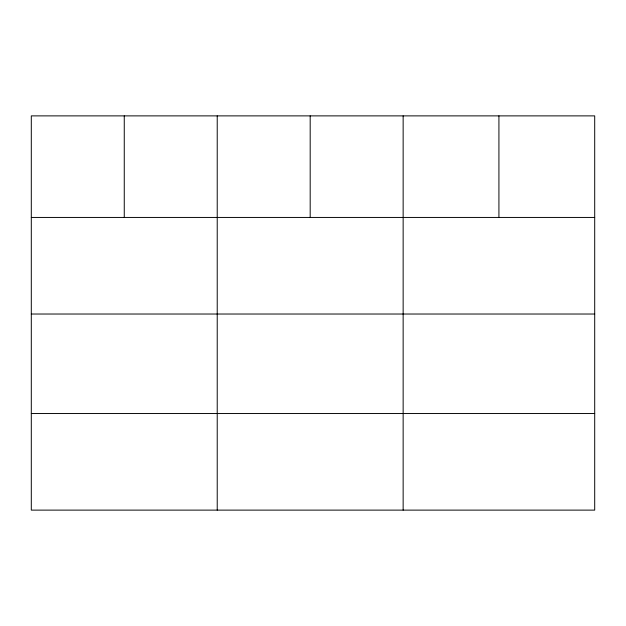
<?xml version="1.0" encoding="UTF-8"?>
<svg xmlns="http://www.w3.org/2000/svg" width="626" height="626" viewBox="0 0 626 626"><rect width="100%" height="100%" fill="white"/><g stroke="black" fill="none" stroke-linecap="round" stroke-linejoin="round"><path stroke-width="0.94" d="M594.7 314.025L594.7 115.88L31.3 115.88L31.3 510.12L594.7 510.12L594.7 314.025L31.3 314.025M31.3 217.441L594.7 217.441M31.3 413.536L594.7 413.536M498.922 115.88L498.922 217.441M403.144 115.88L403.144 510.12M310.183 115.88L310.183 217.441M217.222 115.88L217.222 510.12M124.261 115.88L124.261 217.441"/></g></svg>
